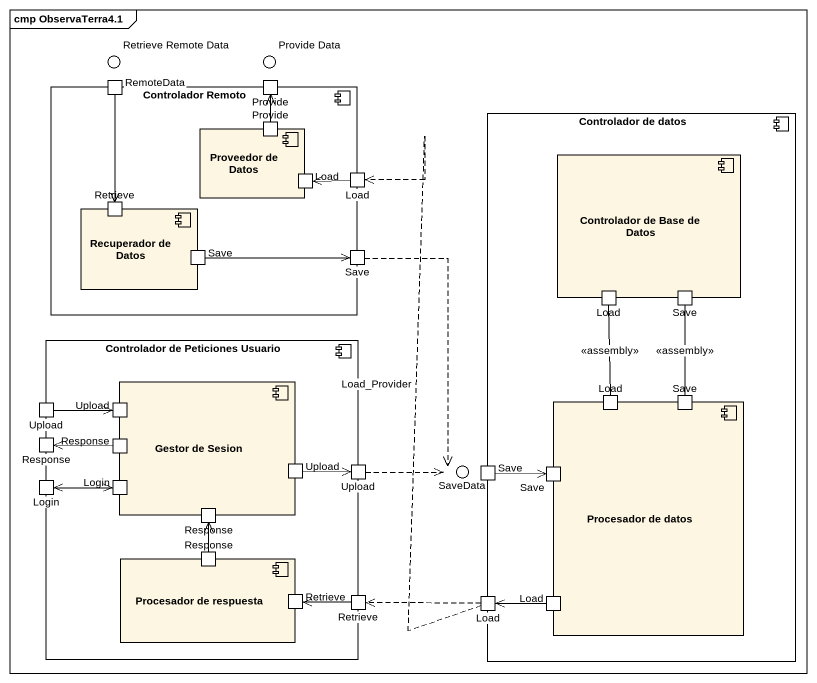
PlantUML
@startuml
mainframe cmp ObservaTerra4.1
() "Retrieve Remote Data" as Retrieve_Remote_Data
() "Provide Data" as Provide_Data
component "Controlador Remoto" as Controlador_Remoto {
  port RemoteData
  port Provide
  component "Proveedor de Datos" as Proveedor_de_Datos {
    port "Provide" as Provide_2
    port Load
  }
  port "Load" as Load_2
  component "Recuperador de Datos" as Recuperador_de_Datos {
    port Retrieve
    port Save
  }
  port "Save" as Save_2
}
component "Controlador de datos" as Controlador_de_datos {
  component "Controlador de Base de Datos" as Controlador_de_Base_de_Datos {
    port "Load" as Load_3
    port "Save" as Save_3
  }
  component "Procesador de datos" as Procesador_de_datos {
    port "Load" as Load_4
    port "Save" as Save_4
    port "Save" as Save_6
    port "Load" as Load_6
  }
  port "Save" as Save_5
  port "Load" as Load_5
}
component "Controlador de Peticiones Usuario" as Controlador_de_Peticiones {
  component "Gestor de Sesion" as Gestor_de_Sesion {
    port "Upload" as Upload_2
    port "Response" as Response_2
    port "Login" as Login_2
    port "Upload" as Upload_3
    port "Response" as Response_3
  }
  port Upload
  port Response
  port Login
  port "Upload" as Upload_4
  component "Procesador de respuesta" as Procesador_de_respuesta {
    port "Response" as Response_4
    port "Retrieve" as Retrieve_2
  }
  port "Retrieve" as Retrieve_3
}
() SaveData
RemoteData --> Retrieve
Provide_2 -up-> Provide
Load <-right- Load_2
Save -right-> Save_2
Save_2 ..> SaveData
Load_4 -up- Load_3 : <<assembly>>
Save_4 -up- Save_3 : <<assembly>>
Upload -right-> Upload_2
Response <-right- Response_2
Login <-right-> Login_2
Upload_3 -right-> Upload_4
Upload_4 .right.> SaveData
Save_5 -right-> Save_6
Response_4 -up-> Response_3
Retrieve_3 -left-> Retrieve_2
Load_5 .up.> Load_2 : Load_Provider
Load_5 .left.> Retrieve_3
Load_5 <-right- Load_6
@enduml
